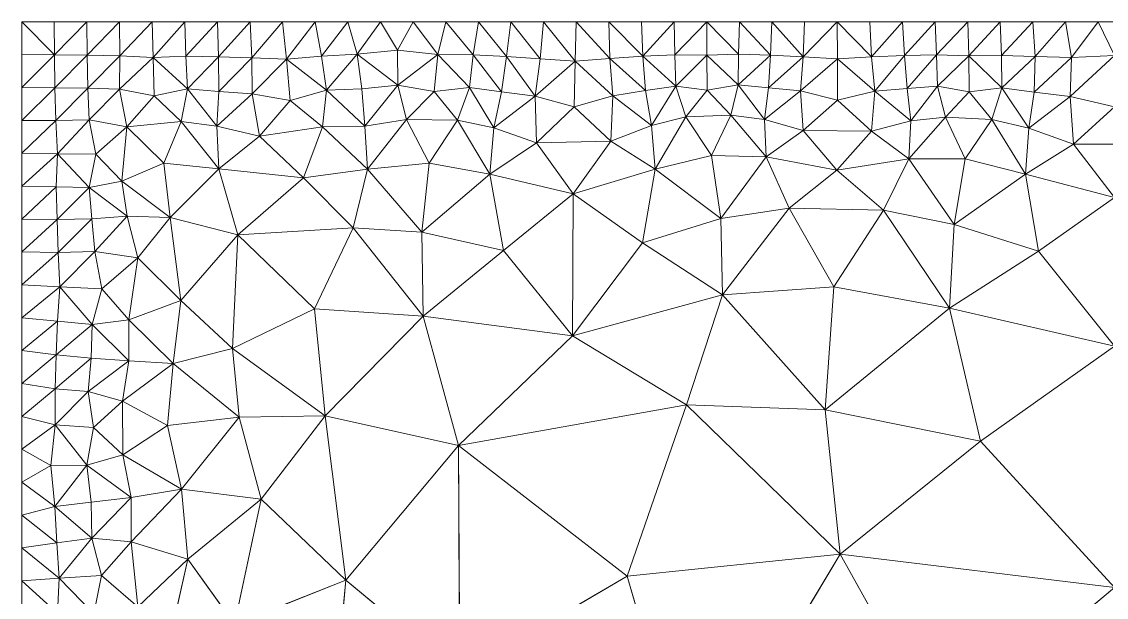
# Model space of a CAD drawing. Header units: metres. Extents: x 0 to 8, y 0 to 4.
# Drawn here: x 6 to 6.993, y 3.474 to 4 of the extents above; entities that cross this region are included whole.
import ezdxf

# ---------------------------------------------------------------- set-up
doc = ezdxf.new("R2010")
doc.units = ezdxf.units.M
doc.header["$MEASUREMENT"] = 0
doc.layers.add('losas-1', color=7, linetype='Continuous', lineweight=0)

msp = doc.modelspace()

# ---------------------------------------------------------------- linework, layer by layer
at = {"layer": 'losas-1'}
for p, q in [((8, 4), (6, 4)), ((6, 4), (6, 0)), ((6.03008, 3.96974), (6, 4)), ((6.02985, 4), (6.03008, 3.96974)), ((6.03008, 3.96974), (6.0597, 4)), ((6.0597, 4), (6.06002, 3.96944)), ((6.06002, 3.96944), (6.08955, 4)), ((6.08955, 4), (6.08982, 3.96871)), ((6.08982, 3.96871), (6.1194, 4)), ((6.1194, 4), (6.12019, 3.96732)), ((6.12019, 3.96732), (6.14925, 4)), ((6.14925, 4), (6.15035, 3.96841)), ((6.15035, 3.96841), (6.1791, 4)), ((6.1791, 4), (6.1802, 3.96788)), ((6.1802, 3.96788), (6.20896, 4)), ((6.20896, 4), (6.21068, 3.96692)), ((6.21068, 3.96692), (6.23881, 4)), ((6.23881, 4), (6.24243, 3.96582)), ((6.24243, 3.96582), (6.26866, 4)), ((6.26866, 4), (6.27434, 3.96835)), ((6.27434, 3.96835), (6.29851, 4)), ((6.29851, 4), (6.30707, 3.97024)), ((6.30707, 3.97024), (6.32836, 4)), ((6.32836, 4), (6.34382, 3.97403)), ((6.35821, 4), (6.34382, 3.97403)), ((6.35821, 4), (6.38078, 3.97001)), ((6.38806, 4), (6.38078, 3.97001)), ((6.41321, 3.96965), (6.38806, 4)), ((6.41791, 4), (6.41321, 3.96965)), ((6.44379, 3.96813), (6.41791, 4)), ((6.44776, 4), (6.44379, 3.96813)), ((6.47454, 3.96619), (6.44776, 4)), ((6.47761, 4), (6.47454, 3.96619)), ((6.50648, 3.96394), (6.47761, 4)), ((6.50746, 4), (6.50648, 3.96394)), ((6.53825, 3.96638), (6.50746, 4)), ((6.56838, 3.96843), (6.53731, 4)), ((6.53731, 4), (6.53825, 3.96638)), ((6.56716, 4), (6.56838, 3.96843)), ((6.56838, 3.96843), (6.59701, 4)), ((6.59701, 4), (6.59759, 3.96979)), ((6.59759, 3.96979), (6.62687, 4)), ((6.65606, 3.97022), (6.62687, 4)), ((6.62687, 4), (6.62687, 3.96934)), ((6.65672, 4), (6.65606, 3.97022)), ((6.68524, 3.96942), (6.65672, 4)), ((6.68657, 4), (6.68524, 3.96942)), ((6.71519, 3.96797), (6.68657, 4)), ((6.71642, 4), (6.71519, 3.96797)), ((6.71519, 3.96797), (6.74627, 4)), ((6.77781, 3.96781), (6.74627, 4)), ((6.74627, 4), (6.74647, 3.96595)), ((6.77612, 4), (6.77781, 3.96781)), ((6.77781, 3.96781), (6.80597, 4)), ((6.80597, 4), (6.80787, 3.9691)), ((6.80787, 3.9691), (6.83582, 4)), ((6.83582, 4), (6.83724, 3.96973)), ((6.83724, 3.96973), (6.86567, 4)), ((6.86567, 4), (6.86681, 3.9687)), ((6.86681, 3.9687), (6.89552, 4)), ((6.89552, 4), (6.89676, 3.96916)), ((6.89676, 3.96916), (6.92537, 4)), ((6.92537, 4), (6.92739, 3.96809)), ((6.92739, 3.96809), (6.95522, 4)), ((6.95522, 4), (6.96059, 3.96727)), ((6.96059, 3.96727), (6.98507, 4)), ((6.98507, 4), (7, 3.96899)), ((6.27434, 3.96835), (6.30707, 3.97024)), ((6.30707, 3.97024), (6.27884, 3.93727)), ((6.30707, 3.97024), (6.34382, 3.97403)), ((6.31127, 3.93857), (6.30707, 3.97024)), ((6.30707, 3.97024), (6.34419, 3.94207)), ((6.34382, 3.97403), (6.38078, 3.97001)), ((6.34419, 3.94207), (6.34382, 3.97403)), ((6.65606, 3.97022), (6.62687, 3.96934)), ((6.6557, 3.94223), (6.65606, 3.97022)), ((6.68524, 3.96942), (6.65606, 3.97022)), ((6, 3.96992), (6.03008, 3.96974)), ((6.03008, 3.96974), (6, 3.93985)), ((6.03008, 3.96974), (6.06002, 3.96944)), ((6.03044, 3.93964), (6.03008, 3.96974)), ((6.06002, 3.96944), (6.03044, 3.93964)), ((6.06002, 3.96944), (6.08982, 3.96871)), ((6.06043, 3.93935), (6.06002, 3.96944)), ((6.08982, 3.96871), (6.06043, 3.93935)), ((6.08945, 3.93817), (6.08982, 3.96871)), ((6.12019, 3.96732), (6.08945, 3.93817)), ((6.08982, 3.96871), (6.12019, 3.96732)), ((6.12019, 3.96732), (6.15035, 3.96841)), ((6.12108, 3.93224), (6.12019, 3.96732)), ((6.12019, 3.96732), (6.15158, 3.93852)), ((6.15035, 3.96841), (6.1802, 3.96788)), ((6.15158, 3.93852), (6.15035, 3.96841)), ((6.1802, 3.96788), (6.15158, 3.93852)), ((6.1802, 3.96788), (6.21068, 3.96692)), ((6.18044, 3.9362), (6.1802, 3.96788)), ((6.21068, 3.96692), (6.18044, 3.9362)), ((6.21068, 3.96692), (6.24243, 3.96582)), ((6.21086, 3.93399), (6.21068, 3.96692)), ((6.24243, 3.96582), (6.21086, 3.93399)), ((6.24243, 3.96582), (6.27434, 3.96835)), ((6.24556, 3.92803), (6.24243, 3.96582)), ((6.24243, 3.96582), (6.27884, 3.93727)), ((6.27884, 3.93727), (6.27434, 3.96835)), ((6.38078, 3.97001), (6.34419, 3.94207)), ((6.37751, 3.93609), (6.38078, 3.97001)), ((6.38078, 3.97001), (6.41321, 3.96965)), ((6.38078, 3.97001), (6.40971, 3.93995)), ((6.40971, 3.93995), (6.41321, 3.96965)), ((6.41321, 3.96965), (6.44379, 3.96813)), ((6.41321, 3.96965), (6.43919, 3.93602)), ((6.43919, 3.93602), (6.44379, 3.96813)), ((6.44379, 3.96813), (6.47454, 3.96619)), ((6.44379, 3.96813), (6.46991, 3.93182)), ((6.46991, 3.93182), (6.47454, 3.96619)), ((6.50648, 3.96394), (6.46991, 3.93182)), ((6.47454, 3.96619), (6.50648, 3.96394)), ((6.50562, 3.9223), (6.50648, 3.96394)), ((6.50648, 3.96394), (6.53825, 3.96638)), ((6.50648, 3.96394), (6.54109, 3.93234)), ((6.53825, 3.96638), (6.56838, 3.96843)), ((6.54109, 3.93234), (6.53825, 3.96638)), ((6.53825, 3.96638), (6.57091, 3.937)), ((6.56838, 3.96843), (6.59759, 3.96979)), ((6.57091, 3.937), (6.56838, 3.96843)), ((6.56838, 3.96843), (6.59864, 3.94107)), ((6.59759, 3.96979), (6.62687, 3.96934)), ((6.59864, 3.94107), (6.59759, 3.96979)), ((6.62687, 3.96934), (6.59864, 3.94107)), ((6.62687, 3.96934), (6.6557, 3.94223)), ((6.62687, 3.96934), (6.62739, 3.93731)), ((6.68524, 3.96942), (6.6557, 3.94223)), ((6.6833, 3.93967), (6.68524, 3.96942)), ((6.71519, 3.96797), (6.6833, 3.93967)), ((6.71519, 3.96797), (6.68524, 3.96942)), ((6.71265, 3.93672), (6.71519, 3.96797)), ((6.74647, 3.96595), (6.71265, 3.93672)), ((6.71519, 3.96797), (6.74647, 3.96595)), ((6.74647, 3.96595), (6.77781, 3.96781)), ((6.74654, 3.92823), (6.74647, 3.96595)), ((6.74647, 3.96595), (6.78058, 3.93635)), ((6.77781, 3.96781), (6.80787, 3.9691)), ((6.78058, 3.93635), (6.77781, 3.96781)), ((6.80787, 3.9691), (6.78058, 3.93635)), ((6.80787, 3.9691), (6.83724, 3.96973)), ((6.81016, 3.93896), (6.80787, 3.9691)), ((6.83724, 3.96973), (6.81016, 3.93896)), ((6.83724, 3.96973), (6.86681, 3.9687)), ((6.83813, 3.94118), (6.83724, 3.96973)), ((6.86681, 3.9687), (6.83813, 3.94118)), ((6.86681, 3.9687), (6.89676, 3.96916)), ((6.86714, 3.93587), (6.86681, 3.9687)), ((6.86681, 3.9687), (6.89691, 3.93967)), ((6.89676, 3.96916), (6.92739, 3.96809)), ((6.89691, 3.93967), (6.89676, 3.96916)), ((6.92739, 3.96809), (6.89691, 3.93967)), ((6.92653, 3.93562), (6.92739, 3.96809)), ((6.96059, 3.96727), (6.92653, 3.93562)), ((6.92739, 3.96809), (6.96059, 3.96727)), ((7, 3.96899), (6.95955, 3.93167)), ((6.95955, 3.93167), (6.96059, 3.96727)), ((6.96059, 3.96727), (7, 3.96899)), ((6.34419, 3.94207), (6.31127, 3.93857)), ((6.34419, 3.94207), (6.31404, 3.90455)), ((6.35199, 3.91063), (6.34419, 3.94207)), ((6.37751, 3.93609), (6.34419, 3.94207)), ((6.59864, 3.94107), (6.57091, 3.937)), ((6.59864, 3.94107), (6.57643, 3.90516)), ((6.60782, 3.913), (6.59864, 3.94107)), ((6.62739, 3.93731), (6.59864, 3.94107)), ((6.62739, 3.93731), (6.6557, 3.94223)), ((6.6557, 3.94223), (6.6488, 3.91453)), ((6.6557, 3.94223), (6.67988, 3.91065)), ((6.6833, 3.93967), (6.6557, 3.94223)), ((6.83813, 3.94118), (6.81016, 3.93896)), ((6.83813, 3.94118), (6.81358, 3.90943)), ((6.84533, 3.91274), (6.83813, 3.94118)), ((6.86714, 3.93587), (6.83813, 3.94118)), ((6, 3.93985), (6.03044, 3.93964)), ((6.03044, 3.93964), (6, 3.90977)), ((6.03122, 3.90971), (6.03044, 3.93964)), ((6.06043, 3.93935), (6.03044, 3.93964)), ((6.06043, 3.93935), (6.03122, 3.90971)), ((6.08945, 3.93817), (6.06043, 3.93935)), ((6.06043, 3.93935), (6.06176, 3.91032)), ((6.08945, 3.93817), (6.06176, 3.91032)), ((6.09609, 3.90394), (6.08945, 3.93817)), ((6.12108, 3.93224), (6.08945, 3.93817)), ((6.12108, 3.93224), (6.09609, 3.90394)), ((6.15158, 3.93852), (6.12108, 3.93224)), ((6.146, 3.90876), (6.12108, 3.93224)), ((6.15158, 3.93852), (6.146, 3.90876)), ((6.15158, 3.93852), (6.17868, 3.90452)), ((6.18044, 3.9362), (6.15158, 3.93852)), ((6.17868, 3.90452), (6.18044, 3.9362)), ((6.21086, 3.93399), (6.17868, 3.90452)), ((6.21086, 3.93399), (6.18044, 3.9362)), ((6.2175, 3.89521), (6.21086, 3.93399)), ((6.24556, 3.92803), (6.21086, 3.93399)), ((6.27884, 3.93727), (6.24556, 3.92803)), ((6.2752, 3.90389), (6.27884, 3.93727)), ((6.31127, 3.93857), (6.27884, 3.93727)), ((6.27884, 3.93727), (6.31404, 3.90455)), ((6.31404, 3.90455), (6.31127, 3.93857)), ((6.37751, 3.93609), (6.35199, 3.91063)), ((6.40971, 3.93995), (6.37751, 3.93609)), ((6.39879, 3.90994), (6.37751, 3.93609)), ((6.40971, 3.93995), (6.39879, 3.90994)), ((6.40971, 3.93995), (6.43217, 3.90292)), ((6.43919, 3.93602), (6.40971, 3.93995)), ((6.43217, 3.90292), (6.43919, 3.93602)), ((6.46991, 3.93182), (6.43217, 3.90292)), ((6.46991, 3.93182), (6.43919, 3.93602)), ((6.47101, 3.88928), (6.46991, 3.93182)), ((6.50562, 3.9223), (6.46991, 3.93182)), ((6.54109, 3.93234), (6.50562, 3.9223)), ((6.54109, 3.93234), (6.53905, 3.89073)), ((6.57091, 3.937), (6.54109, 3.93234)), ((6.54109, 3.93234), (6.57643, 3.90516)), ((6.57091, 3.937), (6.57643, 3.90516)), ((6.62739, 3.93731), (6.60782, 3.913)), ((6.6488, 3.91453), (6.62739, 3.93731)), ((6.67988, 3.91065), (6.6833, 3.93967)), ((6.71265, 3.93672), (6.67988, 3.91065)), ((6.71265, 3.93672), (6.6833, 3.93967)), ((6.71515, 3.90057), (6.71265, 3.93672)), ((6.74654, 3.92823), (6.71265, 3.93672)), ((6.78058, 3.93635), (6.74654, 3.92823)), ((6.77768, 3.89996), (6.78058, 3.93635)), ((6.81016, 3.93896), (6.78058, 3.93635)), ((6.78058, 3.93635), (6.81358, 3.90943)), ((6.81358, 3.90943), (6.81016, 3.93896)), ((6.86714, 3.93587), (6.84533, 3.91274)), ((6.89691, 3.93967), (6.86714, 3.93587)), ((6.88785, 3.91066), (6.86714, 3.93587)), ((6.89691, 3.93967), (6.88785, 3.91066)), ((6.89691, 3.93967), (6.92162, 3.90256)), ((6.92653, 3.93562), (6.89691, 3.93967)), ((6.92162, 3.90256), (6.92653, 3.93562)), ((6.95955, 3.93167), (6.92162, 3.90256)), ((6.95955, 3.93167), (6.92653, 3.93562)), ((6.96259, 3.88792), (6.95955, 3.93167)), ((7, 3.92231), (6.95955, 3.93167)), ((6.24556, 3.92803), (6.2175, 3.89521)), ((6.2752, 3.90389), (6.24556, 3.92803)), ((6.50562, 3.9223), (6.47101, 3.88928)), ((6.53905, 3.89073), (6.50562, 3.9223)), ((6.74654, 3.92823), (6.71515, 3.90057)), ((6.77768, 3.89996), (6.74654, 3.92823)), ((7, 3.92231), (6.96259, 3.88792)), ((6.35199, 3.91063), (6.31404, 3.90455)), ((6.35199, 3.91063), (6.31634, 3.86501)), ((6.37282, 3.87079), (6.35199, 3.91063)), ((6.35199, 3.91063), (6.39879, 3.90994)), ((6.57643, 3.90516), (6.60782, 3.913)), ((6.60782, 3.913), (6.5797, 3.86502)), ((6.60782, 3.913), (6.6488, 3.91453)), ((6.63117, 3.87777), (6.60782, 3.913)), ((6.6488, 3.91453), (6.63117, 3.87777)), ((6.6488, 3.91453), (6.67988, 3.91065)), ((6.68119, 3.87646), (6.6488, 3.91453)), ((6.67988, 3.91065), (6.71515, 3.90057)), ((6.68119, 3.87646), (6.67988, 3.91065)), ((6.84533, 3.91274), (6.81181, 3.87466)), ((6.84533, 3.91274), (6.81358, 3.90943)), ((6.86353, 3.87452), (6.84533, 3.91274)), ((6.84533, 3.91274), (6.88785, 3.91066)), ((6.88785, 3.91066), (6.86353, 3.87452)), ((6.88785, 3.91066), (6.91846, 3.86047)), ((6.92162, 3.90256), (6.88785, 3.91066)), ((6, 3.90977), (6.03122, 3.90971)), ((6.03122, 3.90971), (6, 3.8797)), ((6.06176, 3.91032), (6.03122, 3.90971)), ((6.0327, 3.87925), (6.03122, 3.90971)), ((6.06176, 3.91032), (6.0327, 3.87925)), ((6.06176, 3.91032), (6.09609, 3.90394)), ((6.06786, 3.87877), (6.06176, 3.91032)), ((6.09609, 3.90394), (6.06786, 3.87877)), ((6.09609, 3.90394), (6.09168, 3.85425)), ((6.09609, 3.90394), (6.146, 3.90876)), ((6.13016, 3.87057), (6.09609, 3.90394)), ((6.146, 3.90876), (6.13016, 3.87057)), ((6.18036, 3.86539), (6.146, 3.90876)), ((6.17868, 3.90452), (6.146, 3.90876)), ((6.18036, 3.86539), (6.17868, 3.90452)), ((6.2175, 3.89521), (6.17868, 3.90452)), ((6.2175, 3.89521), (6.2752, 3.90389)), ((6.25791, 3.85722), (6.2752, 3.90389)), ((6.31404, 3.90455), (6.2752, 3.90389)), ((6.2752, 3.90389), (6.31634, 3.86501)), ((6.31634, 3.86501), (6.31404, 3.90455)), ((6.39879, 3.90994), (6.37282, 3.87079)), ((6.42839, 3.86057), (6.39879, 3.90994)), ((6.43217, 3.90292), (6.39879, 3.90994)), ((6.42839, 3.86057), (6.43217, 3.90292)), ((6.47101, 3.88928), (6.43217, 3.90292)), ((6.57643, 3.90516), (6.53905, 3.89073)), ((6.57643, 3.90516), (6.5797, 3.86502)), ((6.81358, 3.90943), (6.77768, 3.89996)), ((6.81358, 3.90943), (6.81181, 3.87466)), ((6.91846, 3.86047), (6.92162, 3.90256)), ((6.96259, 3.88792), (6.92162, 3.90256)), ((6.2175, 3.89521), (6.18036, 3.86539)), ((6.25791, 3.85722), (6.2175, 3.89521)), ((6.71515, 3.90057), (6.68119, 3.87646)), ((6.74599, 3.86418), (6.71515, 3.90057)), ((6.71515, 3.90057), (6.77768, 3.89996)), ((6.77768, 3.89996), (6.74599, 3.86418)), ((6.81181, 3.87466), (6.77768, 3.89996)), ((6.47101, 3.88928), (6.42839, 3.86057)), ((6.47101, 3.88928), (6.53905, 3.89073)), ((6.50477, 3.84268), (6.47101, 3.88928)), ((6.53905, 3.89073), (6.50477, 3.84268)), ((6.5797, 3.86502), (6.53905, 3.89073)), ((6.96259, 3.88792), (6.91846, 3.86047)), ((7, 3.83934), (6.96259, 3.88792)), ((6.96259, 3.88792), (7.03741, 3.88792)), ((6, 3.8797), (6.0327, 3.87925)), ((6.0327, 3.87925), (6, 3.84962)), ((6.03169, 3.84901), (6.0327, 3.87925)), ((6.0327, 3.87925), (6.06179, 3.84827)), ((6.06786, 3.87877), (6.0327, 3.87925)), ((6.06179, 3.84827), (6.06786, 3.87877)), ((6.09168, 3.85425), (6.06786, 3.87877)), ((6.63117, 3.87777), (6.5797, 3.86502)), ((6.63982, 3.82006), (6.63117, 3.87777)), ((6.68119, 3.87646), (6.63117, 3.87777)), ((6.68119, 3.87646), (6.63982, 3.82006)), ((6.70226, 3.82944), (6.68119, 3.87646)), ((6.74599, 3.86418), (6.68119, 3.87646)), ((6.81181, 3.87466), (6.74599, 3.86418)), ((6.81181, 3.87466), (6.78854, 3.82759)), ((6.81181, 3.87466), (6.85339, 3.81442)), ((6.86353, 3.87452), (6.81181, 3.87466)), ((6.85339, 3.81442), (6.86353, 3.87452)), ((6.91846, 3.86047), (6.86353, 3.87452)), ((6.13016, 3.87057), (6.09168, 3.85425)), ((6.18036, 3.86539), (6.13016, 3.87057)), ((6.13016, 3.87057), (6.13595, 3.8211)), ((6.18036, 3.86539), (6.13595, 3.8211)), ((6.19779, 3.80508), (6.18036, 3.86539)), ((6.25791, 3.85722), (6.18036, 3.86539)), ((6.31634, 3.86501), (6.25791, 3.85722)), ((6.31634, 3.86501), (6.30323, 3.81166)), ((6.37282, 3.87079), (6.31634, 3.86501)), ((6.31634, 3.86501), (6.36615, 3.80743)), ((6.36615, 3.80743), (6.37282, 3.87079)), ((6.42839, 3.86057), (6.37282, 3.87079)), ((6.50477, 3.84268), (6.5797, 3.86502)), ((6.5797, 3.86502), (6.56804, 3.79776)), ((6.5797, 3.86502), (6.63982, 3.82006)), ((6.74599, 3.86418), (6.70226, 3.82944)), ((6.78854, 3.82759), (6.74599, 3.86418)), ((6.09168, 3.85425), (6.06179, 3.84827)), ((6.09639, 3.82218), (6.09168, 3.85425)), ((6.13595, 3.8211), (6.09168, 3.85425)), ((6.25791, 3.85722), (6.19779, 3.80508)), ((6.30323, 3.81166), (6.25791, 3.85722)), ((6.42839, 3.86057), (6.36615, 3.80743)), ((6.44078, 3.79079), (6.42839, 3.86057)), ((6.50477, 3.84268), (6.42839, 3.86057)), ((6.91846, 3.86047), (6.85339, 3.81442)), ((6.93056, 3.79031), (6.91846, 3.86047)), ((7, 3.83934), (6.91846, 3.86047)), ((6, 3.84962), (6.03169, 3.84901)), ((6.03169, 3.84901), (6, 3.81955)), ((6.03236, 3.81922), (6.03169, 3.84901)), ((6.06179, 3.84827), (6.03169, 3.84901)), ((6.06179, 3.84827), (6.03236, 3.81922)), ((6.06431, 3.81968), (6.06179, 3.84827)), ((6.06179, 3.84827), (6.09639, 3.82218)), ((6.50477, 3.84268), (6.44078, 3.79079)), ((6.50477, 3.84268), (6.50409, 3.71289)), ((6.56804, 3.79776), (6.50477, 3.84268)), ((7, 3.83934), (6.93056, 3.79031)), ((6.09639, 3.82218), (6.06431, 3.81968)), ((6.09639, 3.82218), (6.06683, 3.78977)), ((6.10618, 3.78398), (6.09639, 3.82218)), ((6.13595, 3.8211), (6.09639, 3.82218)), ((6.63982, 3.82006), (6.70226, 3.82944)), ((6.70226, 3.82944), (6.64138, 3.75013)), ((6.74326, 3.75746), (6.70226, 3.82944)), ((6.70226, 3.82944), (6.78854, 3.82759)), ((6.78854, 3.82759), (6.74326, 3.75746)), ((6.78854, 3.82759), (6.85339, 3.81442)), ((6.78854, 3.82759), (6.84897, 3.73799)), ((6, 3.81955), (6.03236, 3.81922)), ((6.03236, 3.81922), (6, 3.78947)), ((6.06431, 3.81968), (6.03236, 3.81922)), ((6.03346, 3.78888), (6.03236, 3.81922)), ((6.06431, 3.81968), (6.03346, 3.78888)), ((6.06683, 3.78977), (6.06431, 3.81968)), ((6.13595, 3.8211), (6.10618, 3.78398)), ((6.13595, 3.8211), (6.19779, 3.80508)), ((6.13595, 3.8211), (6.1455, 3.74521)), ((6.19779, 3.80508), (6.30323, 3.81166)), ((6.30323, 3.81166), (6.26791, 3.73735)), ((6.30323, 3.81166), (6.36615, 3.80743)), ((6.3675, 3.7307), (6.30323, 3.81166)), ((6.56804, 3.79776), (6.63982, 3.82006)), ((6.63982, 3.82006), (6.64138, 3.75013)), ((6.84897, 3.73799), (6.85339, 3.81442)), ((6.93056, 3.79031), (6.85339, 3.81442)), ((6.19779, 3.80508), (6.1455, 3.74521)), ((6.19779, 3.80508), (6.1928, 3.70116)), ((6.26791, 3.73735), (6.19779, 3.80508)), ((6.36615, 3.80743), (6.44078, 3.79079)), ((6.3675, 3.7307), (6.36615, 3.80743)), ((6.56804, 3.79776), (6.50409, 3.71289)), ((6.64138, 3.75013), (6.56804, 3.79776)), ((6, 3.78947), (6.03346, 3.78888)), ((6.03346, 3.78888), (6, 3.7594)), ((6.06683, 3.78977), (6.03346, 3.78888)), ((6.0348, 3.75749), (6.03346, 3.78888)), ((6.06683, 3.78977), (6.0348, 3.75749)), ((6.0732, 3.75573), (6.06683, 3.78977)), ((6.10618, 3.78398), (6.06683, 3.78977)), ((6.10618, 3.78398), (6.0732, 3.75573)), ((6.10618, 3.78398), (6.09807, 3.72747)), ((6.1455, 3.74521), (6.10618, 3.78398)), ((6.44078, 3.79079), (6.3675, 3.7307)), ((6.50409, 3.71289), (6.44078, 3.79079)), ((6.93056, 3.79031), (6.84897, 3.73799)), ((7, 3.70339), (6.93056, 3.79031)), ((6, 3.7594), (6.0348, 3.75749)), ((6.0348, 3.75749), (6, 3.72932)), ((6.03268, 3.72626), (6.0348, 3.75749)), ((6.0348, 3.75749), (6.06436, 3.72316)), ((6.0732, 3.75573), (6.0348, 3.75749)), ((6.06436, 3.72316), (6.0732, 3.75573)), ((6.09807, 3.72747), (6.0732, 3.75573)), ((6.74326, 3.75746), (6.64138, 3.75013)), ((6.73513, 3.64495), (6.74326, 3.75746)), ((6.84897, 3.73799), (6.74326, 3.75746)), ((6.1455, 3.74521), (6.09807, 3.72747)), ((6.1386, 3.68736), (6.1455, 3.74521)), ((6.1928, 3.70116), (6.1455, 3.74521)), ((6.50409, 3.71289), (6.64138, 3.75013)), ((6.64138, 3.75013), (6.60847, 3.64953)), ((6.64138, 3.75013), (6.73513, 3.64495)), ((6.26791, 3.73735), (6.1928, 3.70116)), ((6.3675, 3.7307), (6.26791, 3.73735)), ((6.26791, 3.73735), (6.27779, 3.63946)), ((6.84897, 3.73799), (6.73513, 3.64495)), ((6.87735, 3.61646), (6.84897, 3.73799)), ((7, 3.70339), (6.84897, 3.73799)), ((6, 3.72932), (6.03268, 3.72626)), ((6.03268, 3.72626), (6, 3.69925)), ((6.0317, 3.69548), (6.03268, 3.72626)), ((6.06436, 3.72316), (6.0317, 3.69548)), ((6.06436, 3.72316), (6.03268, 3.72626)), ((6.06366, 3.69235), (6.06436, 3.72316)), ((6.09807, 3.72747), (6.06436, 3.72316)), ((6.06436, 3.72316), (6.09799, 3.68975)), ((6.09799, 3.68975), (6.09807, 3.72747)), ((6.1386, 3.68736), (6.09807, 3.72747)), ((6.3675, 3.7307), (6.27779, 3.63946)), ((6.39982, 3.61251), (6.3675, 3.7307)), ((6.50409, 3.71289), (6.3675, 3.7307)), ((6.50409, 3.71289), (6.39982, 3.61251)), ((6.60847, 3.64953), (6.50409, 3.71289)), ((7, 3.70339), (6.87735, 3.61646)), ((6, 3.69925), (6.0317, 3.69548)), ((6.0317, 3.69548), (6, 3.66917)), ((6.03074, 3.66437), (6.0317, 3.69548)), ((6.06366, 3.69235), (6.03074, 3.66437)), ((6.06366, 3.69235), (6.0317, 3.69548)), ((6.06083, 3.66172), (6.06366, 3.69235)), ((6.09799, 3.68975), (6.06366, 3.69235)), ((6.1928, 3.70116), (6.1386, 3.68736)), ((6.19909, 3.63846), (6.1928, 3.70116)), ((6.1928, 3.70116), (6.27779, 3.63946)), ((6.09799, 3.68975), (6.06083, 3.66172)), ((6.09799, 3.68975), (6.09218, 3.65292)), ((6.1386, 3.68736), (6.09218, 3.65292)), ((6.1386, 3.68736), (6.09799, 3.68975)), ((6.1386, 3.68736), (6.13351, 3.63067)), ((6.1386, 3.68736), (6.19909, 3.63846)), ((6, 3.66917), (6.03074, 3.66437)), ((6.03074, 3.66437), (6, 3.6391)), ((6.03064, 3.63149), (6.03074, 3.66437)), ((6.06083, 3.66172), (6.03074, 3.66437)), ((6.06083, 3.66172), (6.03064, 3.63149)), ((6.0656, 3.62881), (6.06083, 3.66172)), ((6.09218, 3.65292), (6.06083, 3.66172)), ((6.09218, 3.65292), (6.0656, 3.62881)), ((6.13351, 3.63067), (6.09218, 3.65292)), ((6.09218, 3.65292), (6.09251, 3.60401)), ((6.39982, 3.61251), (6.60847, 3.64953)), ((6.60847, 3.64953), (6.55394, 3.49287)), ((6.60847, 3.64953), (6.73513, 3.64495)), ((6.60847, 3.64953), (6.74908, 3.51305)), ((6.73513, 3.64495), (6.87735, 3.61646)), ((6.74908, 3.51305), (6.73513, 3.64495)), ((6, 3.6391), (6.03064, 3.63149)), ((6.19909, 3.63846), (6.13351, 3.63067)), ((6.19909, 3.63846), (6.14619, 3.57246)), ((6.27779, 3.63946), (6.19909, 3.63846)), ((6.21913, 3.56353), (6.19909, 3.63846)), ((6.27779, 3.63946), (6.21913, 3.56353)), ((6.27779, 3.63946), (6.39982, 3.61251)), ((6.27779, 3.63946), (6.29676, 3.48926)), ((6, 3.60902), (6.03064, 3.63149)), ((6.02655, 3.59404), (6.03064, 3.63149)), ((6.03064, 3.63149), (6.0597, 3.59438)), ((6.0656, 3.62881), (6.03064, 3.63149)), ((6.0597, 3.59438), (6.0656, 3.62881)), ((6.09251, 3.60401), (6.0656, 3.62881)), ((6.13351, 3.63067), (6.09251, 3.60401)), ((6.14619, 3.57246), (6.13351, 3.63067)), ((6.87735, 3.61646), (6.74908, 3.51305)), ((7, 3.48251), (6.87735, 3.61646)), ((6, 3.60902), (6.02655, 3.59404)), ((6.09251, 3.60401), (6.0597, 3.59438)), ((6.10028, 3.56507), (6.09251, 3.60401)), ((6.14619, 3.57246), (6.09251, 3.60401)), ((6.39982, 3.61251), (6.29676, 3.48926)), ((6.55394, 3.49287), (6.39982, 3.61251)), ((6.39982, 3.61251), (6.40075, 3.40331)), ((6, 3.57895), (6.02655, 3.59404)), ((6.0597, 3.59438), (6.02655, 3.59404)), ((6.03043, 3.5567), (6.02655, 3.59404)), ((6.0597, 3.59438), (6.03043, 3.5567)), ((6.06346, 3.5608), (6.0597, 3.59438)), ((6.0597, 3.59438), (6.10028, 3.56507)), ((6.03043, 3.5567), (6, 3.57895)), ((6.10028, 3.56507), (6.06346, 3.5608)), ((6.10028, 3.56507), (6.06433, 3.52763)), ((6.14619, 3.57246), (6.10012, 3.52424)), ((6.10028, 3.56507), (6.10012, 3.52424)), ((6.14619, 3.57246), (6.10028, 3.56507)), ((6.21913, 3.56353), (6.14619, 3.57246)), ((6.14619, 3.57246), (6.15213, 3.50859)), ((6.21913, 3.56353), (6.15213, 3.50859)), ((6.21913, 3.56353), (6.19486, 3.44896)), ((6.29676, 3.48926), (6.21913, 3.56353)), ((6, 3.54887), (6.03043, 3.5567)), ((6.06346, 3.5608), (6.03043, 3.5567)), ((6.03216, 3.5235), (6.03043, 3.5567)), ((6.03043, 3.5567), (6.06433, 3.52763)), ((6.06433, 3.52763), (6.06346, 3.5608)), ((6.03216, 3.5235), (6, 3.54887)), ((6.06433, 3.52763), (6.03216, 3.5235)), ((6.06433, 3.52763), (6.03441, 3.49115)), ((6.07316, 3.49347), (6.06433, 3.52763)), ((6.10012, 3.52424), (6.06433, 3.52763)), ((6.10012, 3.52424), (6.07316, 3.49347)), ((6.15213, 3.50859), (6.10012, 3.52424)), ((6.10012, 3.52424), (6.10618, 3.46485)), ((6, 3.5188), (6.03216, 3.5235)), ((6.03441, 3.49115), (6, 3.5188)), ((6.03441, 3.49115), (6.03216, 3.5235)), ((6.15213, 3.50859), (6.10618, 3.46485)), ((6.15213, 3.50859), (6.13364, 3.42665)), ((6.19486, 3.44896), (6.15213, 3.50859)), ((6.74908, 3.51305), (6.55394, 3.49287)), ((6.74908, 3.51305), (6.61401, 3.28806)), ((6.8405, 3.34924), (6.74908, 3.51305)), ((7, 3.48251), (6.74908, 3.51305)), ((6, 3.48872), (6.03441, 3.49115)), ((6.03283, 3.45917), (6, 3.48872)), ((6.03283, 3.45917), (6.03441, 3.49115)), ((6.07316, 3.49347), (6.03441, 3.49115)), ((6.03441, 3.49115), (6.06599, 3.45842)), ((6.06599, 3.45842), (6.07316, 3.49347)), ((6.10618, 3.46485), (6.07316, 3.49347)), ((6.29676, 3.48926), (6.19486, 3.44896)), ((6.28536, 3.37114), (6.29676, 3.48926)), ((6.40075, 3.40331), (6.29676, 3.48926)), ((6.55394, 3.49287), (6.40075, 3.40331)), ((6.55394, 3.49287), (6.61401, 3.28806)), ((7, 3.48251), (6.8405, 3.34924))]:
    msp.add_line(p, q, dxfattribs=at)
for points, invisible_edges in [([(6.03008, 3.96974), (6, 4), (6, 3.96992)], 2), ([(6.02985, 4), (6, 4), (6.03008, 3.96974)], 1), ([(6.0597, 4), (6.02985, 4), (6.03008, 3.96974)], 1), ([(6.08955, 4), (6.0597, 4), (6.06002, 3.96944)], 1), ([(6.1194, 4), (6.08955, 4), (6.08982, 3.96871)], 1), ([(6.14925, 4), (6.1194, 4), (6.12019, 3.96732)], 1), ([(6.1791, 4), (6.14925, 4), (6.15035, 3.96841)], 1), ([(6.20896, 4), (6.1791, 4), (6.1802, 3.96788)], 1), ([(6.23881, 4), (6.20896, 4), (6.21068, 3.96692)], 1), ([(6.26866, 4), (6.23881, 4), (6.24243, 3.96582)], 1), ([(6.29851, 4), (6.26866, 4), (6.27434, 3.96835)], 1), ([(6.30707, 3.97024), (6.32836, 4), (6.29851, 4)], 2), ([(6.35821, 4), (6.32836, 4), (6.34382, 3.97403)], 1), ([(6.38078, 3.97001), (6.38806, 4), (6.35821, 4)], 2), ([(6.41791, 4), (6.38806, 4), (6.41321, 3.96965)], 1), ([(6.44776, 4), (6.41791, 4), (6.44379, 3.96813)], 1), ([(6.47761, 4), (6.44776, 4), (6.47454, 3.96619)], 1), ([(6.50746, 4), (6.47761, 4), (6.50648, 3.96394)], 1), ([(6.53731, 4), (6.50746, 4), (6.53825, 3.96638)], 1), ([(6.56716, 4), (6.53731, 4), (6.56838, 3.96843)], 1), ([(6.59701, 4), (6.56716, 4), (6.56838, 3.96843)], 1), ([(6.62687, 4), (6.59701, 4), (6.59759, 3.96979)], 1), ([(6.65672, 4), (6.62687, 4), (6.65606, 3.97022)], 1), ([(6.68657, 4), (6.65672, 4), (6.68524, 3.96942)], 1), ([(6.71642, 4), (6.68657, 4), (6.71519, 3.96797)], 1), ([(6.74627, 4), (6.71642, 4), (6.71519, 3.96797)], 1), ([(6.77612, 4), (6.74627, 4), (6.77781, 3.96781)], 1), ([(6.80597, 4), (6.77612, 4), (6.77781, 3.96781)], 1), ([(6.83582, 4), (6.80597, 4), (6.80787, 3.9691)], 1), ([(6.86567, 4), (6.83582, 4), (6.83724, 3.96973)], 1), ([(6.89552, 4), (6.86567, 4), (6.86681, 3.9687)], 1), ([(6.92537, 4), (6.89552, 4), (6.89676, 3.96916)], 1), ([(6.95522, 4), (6.92537, 4), (6.92739, 3.96809)], 1), ([(6.96059, 3.96727), (6.98507, 4), (6.95522, 4)], 2), ([(7.01493, 4), (6.98507, 4), (7, 3.96899)], 1), ([(6, 3.96992), (6, 3.93985), (6.03008, 3.96974)], 1), ([(6, 3.93985), (6, 3.90977), (6.03044, 3.93964)], 1), ([(6, 3.90977), (6, 3.8797), (6.03122, 3.90971)], 1), ([(6, 3.8797), (6, 3.84962), (6.0327, 3.87925)], 1), ([(6, 3.84962), (6, 3.81955), (6.03169, 3.84901)], 1), ([(6, 3.81955), (6, 3.78947), (6.03236, 3.81922)], 1), ([(6, 3.78947), (6, 3.7594), (6.03346, 3.78888)], 1), ([(6, 3.7594), (6, 3.72932), (6.0348, 3.75749)], 1), ([(6, 3.72932), (6, 3.69925), (6.03268, 3.72626)], 1), ([(6, 3.69925), (6, 3.66917), (6.0317, 3.69548)], 1), ([(6, 3.66917), (6, 3.6391), (6.03074, 3.66437)], 1), ([(6.03064, 3.63149), (6, 3.6391), (6, 3.60902)], 2), ([(6, 3.60902), (6, 3.57895), (6.02655, 3.59404)], 1), ([(6.03043, 3.5567), (6, 3.57895), (6, 3.54887)], 2), ([(6, 3.54887), (6, 3.5188), (6.03216, 3.5235)], 1), ([(6, 3.5188), (6, 3.48872), (6.03441, 3.49115)], 1), ([(6, 3.48872), (6, 3.45865), (6.03283, 3.45917)], 1)]:
    msp.add_3dface(points, dxfattribs=dict(at, invisible_edges=invisible_edges))
for points in [[(6.0597, 4), (6.03008, 3.96974), (6.06002, 3.96944)], [(6.08955, 4), (6.06002, 3.96944), (6.08982, 3.96871)], [(6.1194, 4), (6.08982, 3.96871), (6.12019, 3.96732)], [(6.14925, 4), (6.12019, 3.96732), (6.15035, 3.96841)], [(6.1791, 4), (6.15035, 3.96841), (6.1802, 3.96788)], [(6.20896, 4), (6.1802, 3.96788), (6.21068, 3.96692)], [(6.23881, 4), (6.21068, 3.96692), (6.24243, 3.96582)], [(6.26866, 4), (6.24243, 3.96582), (6.27434, 3.96835)], [(6.29851, 4), (6.27434, 3.96835), (6.30707, 3.97024)], [(6.34382, 3.97403), (6.32836, 4), (6.30707, 3.97024)], [(6.38078, 3.97001), (6.35821, 4), (6.34382, 3.97403)], [(6.41321, 3.96965), (6.38806, 4), (6.38078, 3.97001)], [(6.44379, 3.96813), (6.41791, 4), (6.41321, 3.96965)], [(6.47454, 3.96619), (6.44776, 4), (6.44379, 3.96813)], [(6.50648, 3.96394), (6.47761, 4), (6.47454, 3.96619)], [(6.53825, 3.96638), (6.50746, 4), (6.50648, 3.96394)], [(6.56838, 3.96843), (6.53731, 4), (6.53825, 3.96638)], [(6.59701, 4), (6.56838, 3.96843), (6.59759, 3.96979)], [(6.62687, 4), (6.59759, 3.96979), (6.62687, 3.96934)], [(6.65606, 3.97022), (6.62687, 4), (6.62687, 3.96934)], [(6.68524, 3.96942), (6.65672, 4), (6.65606, 3.97022)], [(6.71519, 3.96797), (6.68657, 4), (6.68524, 3.96942)], [(6.74627, 4), (6.71519, 3.96797), (6.74647, 3.96595)], [(6.77781, 3.96781), (6.74627, 4), (6.74647, 3.96595)], [(6.80597, 4), (6.77781, 3.96781), (6.80787, 3.9691)], [(6.83582, 4), (6.80787, 3.9691), (6.83724, 3.96973)], [(6.86567, 4), (6.83724, 3.96973), (6.86681, 3.9687)], [(6.89552, 4), (6.86681, 3.9687), (6.89676, 3.96916)], [(6.92537, 4), (6.89676, 3.96916), (6.92739, 3.96809)], [(6.95522, 4), (6.92739, 3.96809), (6.96059, 3.96727)], [(7, 3.96899), (6.98507, 4), (6.96059, 3.96727)], [(6.27884, 3.93727), (6.30707, 3.97024), (6.27434, 3.96835)], [(6.27884, 3.93727), (6.31127, 3.93857), (6.30707, 3.97024)], [(6.30707, 3.97024), (6.34419, 3.94207), (6.34382, 3.97403)], [(6.31127, 3.93857), (6.34419, 3.94207), (6.30707, 3.97024)], [(6.34419, 3.94207), (6.38078, 3.97001), (6.34382, 3.97403)], [(6.62687, 3.96934), (6.6557, 3.94223), (6.65606, 3.97022)], [(6.6557, 3.94223), (6.68524, 3.96942), (6.65606, 3.97022)], [(6.03008, 3.96974), (6, 3.93985), (6.03044, 3.93964)], [(6.03044, 3.93964), (6.06002, 3.96944), (6.03008, 3.96974)], [(6.03044, 3.93964), (6.06043, 3.93935), (6.06002, 3.96944)], [(6.06043, 3.93935), (6.08982, 3.96871), (6.06002, 3.96944)], [(6.06043, 3.93935), (6.08945, 3.93817), (6.08982, 3.96871)], [(6.08945, 3.93817), (6.12019, 3.96732), (6.08982, 3.96871)], [(6.08945, 3.93817), (6.12108, 3.93224), (6.12019, 3.96732)], [(6.12019, 3.96732), (6.15158, 3.93852), (6.15035, 3.96841)], [(6.12108, 3.93224), (6.15158, 3.93852), (6.12019, 3.96732)], [(6.15158, 3.93852), (6.1802, 3.96788), (6.15035, 3.96841)], [(6.15158, 3.93852), (6.18044, 3.9362), (6.1802, 3.96788)], [(6.18044, 3.9362), (6.21068, 3.96692), (6.1802, 3.96788)], [(6.18044, 3.9362), (6.21086, 3.93399), (6.21068, 3.96692)], [(6.21086, 3.93399), (6.24243, 3.96582), (6.21068, 3.96692)], [(6.21086, 3.93399), (6.24556, 3.92803), (6.24243, 3.96582)], [(6.24243, 3.96582), (6.27884, 3.93727), (6.27434, 3.96835)], [(6.24556, 3.92803), (6.27884, 3.93727), (6.24243, 3.96582)], [(6.34419, 3.94207), (6.37751, 3.93609), (6.38078, 3.97001)], [(6.37751, 3.93609), (6.40971, 3.93995), (6.38078, 3.97001)], [(6.38078, 3.97001), (6.40971, 3.93995), (6.41321, 3.96965)], [(6.40971, 3.93995), (6.43919, 3.93602), (6.41321, 3.96965)], [(6.41321, 3.96965), (6.43919, 3.93602), (6.44379, 3.96813)], [(6.43919, 3.93602), (6.46991, 3.93182), (6.44379, 3.96813)], [(6.44379, 3.96813), (6.46991, 3.93182), (6.47454, 3.96619)], [(6.46991, 3.93182), (6.50648, 3.96394), (6.47454, 3.96619)], [(6.46991, 3.93182), (6.50562, 3.9223), (6.50648, 3.96394)], [(6.50562, 3.9223), (6.54109, 3.93234), (6.50648, 3.96394)], [(6.50648, 3.96394), (6.54109, 3.93234), (6.53825, 3.96638)], [(6.53825, 3.96638), (6.57091, 3.937), (6.56838, 3.96843)], [(6.54109, 3.93234), (6.57091, 3.937), (6.53825, 3.96638)], [(6.56838, 3.96843), (6.59864, 3.94107), (6.59759, 3.96979)], [(6.57091, 3.937), (6.59864, 3.94107), (6.56838, 3.96843)], [(6.59864, 3.94107), (6.62687, 3.96934), (6.59759, 3.96979)], [(6.59864, 3.94107), (6.62739, 3.93731), (6.62687, 3.96934)], [(6.62739, 3.93731), (6.6557, 3.94223), (6.62687, 3.96934)], [(6.6557, 3.94223), (6.6833, 3.93967), (6.68524, 3.96942)], [(6.6833, 3.93967), (6.71519, 3.96797), (6.68524, 3.96942)], [(6.6833, 3.93967), (6.71265, 3.93672), (6.71519, 3.96797)], [(6.71265, 3.93672), (6.74647, 3.96595), (6.71519, 3.96797)], [(6.71265, 3.93672), (6.74654, 3.92823), (6.74647, 3.96595)], [(6.74647, 3.96595), (6.78058, 3.93635), (6.77781, 3.96781)], [(6.74654, 3.92823), (6.78058, 3.93635), (6.74647, 3.96595)], [(6.78058, 3.93635), (6.80787, 3.9691), (6.77781, 3.96781)], [(6.78058, 3.93635), (6.81016, 3.93896), (6.80787, 3.9691)], [(6.81016, 3.93896), (6.83724, 3.96973), (6.80787, 3.9691)], [(6.81016, 3.93896), (6.83813, 3.94118), (6.83724, 3.96973)], [(6.83813, 3.94118), (6.86681, 3.9687), (6.83724, 3.96973)], [(6.83813, 3.94118), (6.86714, 3.93587), (6.86681, 3.9687)], [(6.86681, 3.9687), (6.89691, 3.93967), (6.89676, 3.96916)], [(6.86714, 3.93587), (6.89691, 3.93967), (6.86681, 3.9687)], [(6.89691, 3.93967), (6.92739, 3.96809), (6.89676, 3.96916)], [(6.89691, 3.93967), (6.92653, 3.93562), (6.92739, 3.96809)], [(6.92653, 3.93562), (6.96059, 3.96727), (6.92739, 3.96809)], [(6.92653, 3.93562), (6.95955, 3.93167), (6.96059, 3.96727)], [(6.95955, 3.93167), (7, 3.92231), (7, 3.96899)], [(6.95955, 3.93167), (7, 3.96899), (6.96059, 3.96727)], [(6.31404, 3.90455), (6.34419, 3.94207), (6.31127, 3.93857)], [(6.31404, 3.90455), (6.35199, 3.91063), (6.34419, 3.94207)], [(6.35199, 3.91063), (6.37751, 3.93609), (6.34419, 3.94207)], [(6.57643, 3.90516), (6.59864, 3.94107), (6.57091, 3.937)], [(6.57643, 3.90516), (6.60782, 3.913), (6.59864, 3.94107)], [(6.60782, 3.913), (6.62739, 3.93731), (6.59864, 3.94107)], [(6.6488, 3.91453), (6.6557, 3.94223), (6.62739, 3.93731)], [(6.6488, 3.91453), (6.67988, 3.91065), (6.6557, 3.94223)], [(6.6557, 3.94223), (6.67988, 3.91065), (6.6833, 3.93967)], [(6.81358, 3.90943), (6.83813, 3.94118), (6.81016, 3.93896)], [(6.81358, 3.90943), (6.84533, 3.91274), (6.83813, 3.94118)], [(6.84533, 3.91274), (6.86714, 3.93587), (6.83813, 3.94118)], [(6.03044, 3.93964), (6, 3.90977), (6.03122, 3.90971)], [(6.03122, 3.90971), (6.06043, 3.93935), (6.03044, 3.93964)], [(6.03122, 3.90971), (6.06176, 3.91032), (6.06043, 3.93935)], [(6.06176, 3.91032), (6.08945, 3.93817), (6.06043, 3.93935)], [(6.06176, 3.91032), (6.09609, 3.90394), (6.08945, 3.93817)], [(6.09609, 3.90394), (6.12108, 3.93224), (6.08945, 3.93817)], [(6.09609, 3.90394), (6.146, 3.90876), (6.12108, 3.93224)], [(6.146, 3.90876), (6.15158, 3.93852), (6.12108, 3.93224)], [(6.146, 3.90876), (6.17868, 3.90452), (6.15158, 3.93852)], [(6.15158, 3.93852), (6.17868, 3.90452), (6.18044, 3.9362)], [(6.17868, 3.90452), (6.21086, 3.93399), (6.18044, 3.9362)], [(6.17868, 3.90452), (6.2175, 3.89521), (6.21086, 3.93399)], [(6.2175, 3.89521), (6.24556, 3.92803), (6.21086, 3.93399)], [(6.2752, 3.90389), (6.27884, 3.93727), (6.24556, 3.92803)], [(6.2752, 3.90389), (6.31404, 3.90455), (6.27884, 3.93727)], [(6.27884, 3.93727), (6.31404, 3.90455), (6.31127, 3.93857)], [(6.35199, 3.91063), (6.39879, 3.90994), (6.37751, 3.93609)], [(6.39879, 3.90994), (6.40971, 3.93995), (6.37751, 3.93609)], [(6.39879, 3.90994), (6.43217, 3.90292), (6.40971, 3.93995)], [(6.40971, 3.93995), (6.43217, 3.90292), (6.43919, 3.93602)], [(6.43217, 3.90292), (6.46991, 3.93182), (6.43919, 3.93602)], [(6.43217, 3.90292), (6.47101, 3.88928), (6.46991, 3.93182)], [(6.47101, 3.88928), (6.50562, 3.9223), (6.46991, 3.93182)], [(6.53905, 3.89073), (6.54109, 3.93234), (6.50562, 3.9223)], [(6.53905, 3.89073), (6.57643, 3.90516), (6.54109, 3.93234)], [(6.54109, 3.93234), (6.57643, 3.90516), (6.57091, 3.937)], [(6.60782, 3.913), (6.6488, 3.91453), (6.62739, 3.93731)], [(6.67988, 3.91065), (6.71265, 3.93672), (6.6833, 3.93967)], [(6.67988, 3.91065), (6.71515, 3.90057), (6.71265, 3.93672)], [(6.71515, 3.90057), (6.74654, 3.92823), (6.71265, 3.93672)], [(6.77768, 3.89996), (6.78058, 3.93635), (6.74654, 3.92823)], [(6.77768, 3.89996), (6.81358, 3.90943), (6.78058, 3.93635)], [(6.78058, 3.93635), (6.81358, 3.90943), (6.81016, 3.93896)], [(6.84533, 3.91274), (6.88785, 3.91066), (6.86714, 3.93587)], [(6.88785, 3.91066), (6.89691, 3.93967), (6.86714, 3.93587)], [(6.88785, 3.91066), (6.92162, 3.90256), (6.89691, 3.93967)], [(6.89691, 3.93967), (6.92162, 3.90256), (6.92653, 3.93562)], [(6.92162, 3.90256), (6.95955, 3.93167), (6.92653, 3.93562)], [(6.92162, 3.90256), (6.96259, 3.88792), (6.95955, 3.93167)], [(6.96259, 3.88792), (7, 3.92231), (6.95955, 3.93167)], [(6.2175, 3.89521), (6.2752, 3.90389), (6.24556, 3.92803)], [(6.47101, 3.88928), (6.53905, 3.89073), (6.50562, 3.9223)], [(6.71515, 3.90057), (6.77768, 3.89996), (6.74654, 3.92823)], [(6.96259, 3.88792), (7.03741, 3.88792), (7, 3.92231)], [(6.31634, 3.86501), (6.35199, 3.91063), (6.31404, 3.90455)], [(6.31634, 3.86501), (6.37282, 3.87079), (6.35199, 3.91063)], [(6.37282, 3.87079), (6.39879, 3.90994), (6.35199, 3.91063)], [(6.5797, 3.86502), (6.60782, 3.913), (6.57643, 3.90516)], [(6.5797, 3.86502), (6.63117, 3.87777), (6.60782, 3.913)], [(6.63117, 3.87777), (6.6488, 3.91453), (6.60782, 3.913)], [(6.6488, 3.91453), (6.63117, 3.87777), (6.68119, 3.87646)], [(6.6488, 3.91453), (6.68119, 3.87646), (6.67988, 3.91065)], [(6.68119, 3.87646), (6.71515, 3.90057), (6.67988, 3.91065)], [(6.81181, 3.87466), (6.86353, 3.87452), (6.84533, 3.91274)], [(6.81181, 3.87466), (6.84533, 3.91274), (6.81358, 3.90943)], [(6.86353, 3.87452), (6.88785, 3.91066), (6.84533, 3.91274)], [(6.86353, 3.87452), (6.91846, 3.86047), (6.88785, 3.91066)], [(6.88785, 3.91066), (6.91846, 3.86047), (6.92162, 3.90256)], [(6.03122, 3.90971), (6, 3.8797), (6.0327, 3.87925)], [(6.0327, 3.87925), (6.06176, 3.91032), (6.03122, 3.90971)], [(6.0327, 3.87925), (6.06786, 3.87877), (6.06176, 3.91032)], [(6.06786, 3.87877), (6.09609, 3.90394), (6.06176, 3.91032)], [(6.09168, 3.85425), (6.09609, 3.90394), (6.06786, 3.87877)], [(6.09168, 3.85425), (6.13016, 3.87057), (6.09609, 3.90394)], [(6.13016, 3.87057), (6.146, 3.90876), (6.09609, 3.90394)], [(6.146, 3.90876), (6.13016, 3.87057), (6.18036, 3.86539)], [(6.146, 3.90876), (6.18036, 3.86539), (6.17868, 3.90452)], [(6.18036, 3.86539), (6.2175, 3.89521), (6.17868, 3.90452)], [(6.25791, 3.85722), (6.2752, 3.90389), (6.2175, 3.89521)], [(6.25791, 3.85722), (6.31634, 3.86501), (6.2752, 3.90389)], [(6.2752, 3.90389), (6.31634, 3.86501), (6.31404, 3.90455)], [(6.39879, 3.90994), (6.37282, 3.87079), (6.42839, 3.86057)], [(6.39879, 3.90994), (6.42839, 3.86057), (6.43217, 3.90292)], [(6.42839, 3.86057), (6.47101, 3.88928), (6.43217, 3.90292)], [(6.5797, 3.86502), (6.57643, 3.90516), (6.53905, 3.89073)], [(6.81181, 3.87466), (6.81358, 3.90943), (6.77768, 3.89996)], [(6.91846, 3.86047), (6.96259, 3.88792), (6.92162, 3.90256)], [(6.18036, 3.86539), (6.25791, 3.85722), (6.2175, 3.89521)], [(6.68119, 3.87646), (6.74599, 3.86418), (6.71515, 3.90057)], [(6.74599, 3.86418), (6.77768, 3.89996), (6.71515, 3.90057)], [(6.74599, 3.86418), (6.81181, 3.87466), (6.77768, 3.89996)], [(6.42839, 3.86057), (6.50477, 3.84268), (6.47101, 3.88928)], [(6.50477, 3.84268), (6.53905, 3.89073), (6.47101, 3.88928)], [(6.50477, 3.84268), (6.5797, 3.86502), (6.53905, 3.89073)], [(6.91846, 3.86047), (7, 3.83934), (6.96259, 3.88792)], [(7, 3.83934), (7.03741, 3.88792), (6.96259, 3.88792)], [(6.0327, 3.87925), (6, 3.84962), (6.03169, 3.84901)], [(6.03169, 3.84901), (6.06179, 3.84827), (6.0327, 3.87925)], [(6.0327, 3.87925), (6.06179, 3.84827), (6.06786, 3.87877)], [(6.06179, 3.84827), (6.09168, 3.85425), (6.06786, 3.87877)], [(6.5797, 3.86502), (6.63982, 3.82006), (6.63117, 3.87777)], [(6.63982, 3.82006), (6.68119, 3.87646), (6.63117, 3.87777)], [(6.63982, 3.82006), (6.70226, 3.82944), (6.68119, 3.87646)], [(6.68119, 3.87646), (6.70226, 3.82944), (6.74599, 3.86418)], [(6.74599, 3.86418), (6.78854, 3.82759), (6.81181, 3.87466)], [(6.78854, 3.82759), (6.85339, 3.81442), (6.81181, 3.87466)], [(6.81181, 3.87466), (6.85339, 3.81442), (6.86353, 3.87452)], [(6.85339, 3.81442), (6.91846, 3.86047), (6.86353, 3.87452)], [(6.09168, 3.85425), (6.13595, 3.8211), (6.13016, 3.87057)], [(6.13595, 3.8211), (6.18036, 3.86539), (6.13016, 3.87057)], [(6.13595, 3.8211), (6.19779, 3.80508), (6.18036, 3.86539)], [(6.18036, 3.86539), (6.19779, 3.80508), (6.25791, 3.85722)], [(6.30323, 3.81166), (6.31634, 3.86501), (6.25791, 3.85722)], [(6.30323, 3.81166), (6.36615, 3.80743), (6.31634, 3.86501)], [(6.31634, 3.86501), (6.36615, 3.80743), (6.37282, 3.87079)], [(6.36615, 3.80743), (6.42839, 3.86057), (6.37282, 3.87079)], [(6.56804, 3.79776), (6.5797, 3.86502), (6.50477, 3.84268)], [(6.56804, 3.79776), (6.63982, 3.82006), (6.5797, 3.86502)], [(6.70226, 3.82944), (6.78854, 3.82759), (6.74599, 3.86418)], [(6.06179, 3.84827), (6.09639, 3.82218), (6.09168, 3.85425)], [(6.09168, 3.85425), (6.09639, 3.82218), (6.13595, 3.8211)], [(6.19779, 3.80508), (6.30323, 3.81166), (6.25791, 3.85722)], [(6.36615, 3.80743), (6.44078, 3.79079), (6.42839, 3.86057)], [(6.42839, 3.86057), (6.44078, 3.79079), (6.50477, 3.84268)], [(6.85339, 3.81442), (6.93056, 3.79031), (6.91846, 3.86047)], [(6.91846, 3.86047), (6.93056, 3.79031), (7, 3.83934)], [(6.03169, 3.84901), (6, 3.81955), (6.03236, 3.81922)], [(6.03236, 3.81922), (6.06179, 3.84827), (6.03169, 3.84901)], [(6.03236, 3.81922), (6.06431, 3.81968), (6.06179, 3.84827)], [(6.06431, 3.81968), (6.09639, 3.82218), (6.06179, 3.84827)], [(6.50409, 3.71289), (6.50477, 3.84268), (6.44078, 3.79079)], [(6.50409, 3.71289), (6.56804, 3.79776), (6.50477, 3.84268)], [(7, 3.70339), (7, 3.83934), (6.93056, 3.79031)], [(6.06683, 3.78977), (6.09639, 3.82218), (6.06431, 3.81968)], [(6.06683, 3.78977), (6.10618, 3.78398), (6.09639, 3.82218)], [(6.10618, 3.78398), (6.13595, 3.8211), (6.09639, 3.82218)], [(6.63982, 3.82006), (6.64138, 3.75013), (6.70226, 3.82944)], [(6.70226, 3.82944), (6.64138, 3.75013), (6.74326, 3.75746)], [(6.74326, 3.75746), (6.78854, 3.82759), (6.70226, 3.82944)], [(6.74326, 3.75746), (6.84897, 3.73799), (6.78854, 3.82759)], [(6.78854, 3.82759), (6.84897, 3.73799), (6.85339, 3.81442)], [(6.03236, 3.81922), (6, 3.78947), (6.03346, 3.78888)], [(6.03346, 3.78888), (6.06431, 3.81968), (6.03236, 3.81922)], [(6.03346, 3.78888), (6.06683, 3.78977), (6.06431, 3.81968)], [(6.1455, 3.74521), (6.13595, 3.8211), (6.10618, 3.78398)], [(6.1455, 3.74521), (6.19779, 3.80508), (6.13595, 3.8211)], [(6.26791, 3.73735), (6.30323, 3.81166), (6.19779, 3.80508)], [(6.30323, 3.81166), (6.26791, 3.73735), (6.3675, 3.7307)], [(6.30323, 3.81166), (6.3675, 3.7307), (6.36615, 3.80743)], [(6.64138, 3.75013), (6.63982, 3.82006), (6.56804, 3.79776)], [(6.84897, 3.73799), (6.93056, 3.79031), (6.85339, 3.81442)], [(6.1928, 3.70116), (6.19779, 3.80508), (6.1455, 3.74521)], [(6.1928, 3.70116), (6.26791, 3.73735), (6.19779, 3.80508)], [(6.3675, 3.7307), (6.44078, 3.79079), (6.36615, 3.80743)], [(6.50409, 3.71289), (6.64138, 3.75013), (6.56804, 3.79776)], [(6.03346, 3.78888), (6, 3.7594), (6.0348, 3.75749)], [(6.0348, 3.75749), (6.06683, 3.78977), (6.03346, 3.78888)], [(6.0348, 3.75749), (6.0732, 3.75573), (6.06683, 3.78977)], [(6.0732, 3.75573), (6.10618, 3.78398), (6.06683, 3.78977)], [(6.09807, 3.72747), (6.10618, 3.78398), (6.0732, 3.75573)], [(6.09807, 3.72747), (6.1455, 3.74521), (6.10618, 3.78398)], [(6.3675, 3.7307), (6.50409, 3.71289), (6.44078, 3.79079)], [(6.84897, 3.73799), (7, 3.70339), (6.93056, 3.79031)], [(6.0348, 3.75749), (6, 3.72932), (6.03268, 3.72626)], [(6.03268, 3.72626), (6.06436, 3.72316), (6.0348, 3.75749)], [(6.0348, 3.75749), (6.06436, 3.72316), (6.0732, 3.75573)], [(6.06436, 3.72316), (6.09807, 3.72747), (6.0732, 3.75573)], [(6.64138, 3.75013), (6.73513, 3.64495), (6.74326, 3.75746)], [(6.73513, 3.64495), (6.84897, 3.73799), (6.74326, 3.75746)], [(6.09807, 3.72747), (6.1386, 3.68736), (6.1455, 3.74521)], [(6.1386, 3.68736), (6.1928, 3.70116), (6.1455, 3.74521)], [(6.60847, 3.64953), (6.64138, 3.75013), (6.50409, 3.71289)], [(6.60847, 3.64953), (6.73513, 3.64495), (6.64138, 3.75013)], [(6.1928, 3.70116), (6.27779, 3.63946), (6.26791, 3.73735)], [(6.27779, 3.63946), (6.3675, 3.7307), (6.26791, 3.73735)], [(6.73513, 3.64495), (6.87735, 3.61646), (6.84897, 3.73799)], [(6.84897, 3.73799), (6.87735, 3.61646), (7, 3.70339)], [(6.03268, 3.72626), (6, 3.69925), (6.0317, 3.69548)], [(6.0317, 3.69548), (6.06436, 3.72316), (6.03268, 3.72626)], [(6.0317, 3.69548), (6.06366, 3.69235), (6.06436, 3.72316)], [(6.06366, 3.69235), (6.09799, 3.68975), (6.06436, 3.72316)], [(6.06436, 3.72316), (6.09799, 3.68975), (6.09807, 3.72747)], [(6.09807, 3.72747), (6.09799, 3.68975), (6.1386, 3.68736)], [(6.27779, 3.63946), (6.39982, 3.61251), (6.3675, 3.7307)], [(6.3675, 3.7307), (6.39982, 3.61251), (6.50409, 3.71289)], [(6.39982, 3.61251), (6.60847, 3.64953), (6.50409, 3.71289)], [(7, 3.48251), (7, 3.70339), (6.87735, 3.61646)], [(6.0317, 3.69548), (6, 3.66917), (6.03074, 3.66437)], [(6.03074, 3.66437), (6.06366, 3.69235), (6.0317, 3.69548)], [(6.03074, 3.66437), (6.06083, 3.66172), (6.06366, 3.69235)], [(6.06083, 3.66172), (6.09799, 3.68975), (6.06366, 3.69235)], [(6.1386, 3.68736), (6.19909, 3.63846), (6.1928, 3.70116)], [(6.19909, 3.63846), (6.27779, 3.63946), (6.1928, 3.70116)], [(6.06083, 3.66172), (6.09218, 3.65292), (6.09799, 3.68975)], [(6.09218, 3.65292), (6.1386, 3.68736), (6.09799, 3.68975)], [(6.09218, 3.65292), (6.13351, 3.63067), (6.1386, 3.68736)], [(6.13351, 3.63067), (6.19909, 3.63846), (6.1386, 3.68736)], [(6.03074, 3.66437), (6, 3.6391), (6.03064, 3.63149)], [(6.03064, 3.63149), (6.06083, 3.66172), (6.03074, 3.66437)], [(6.03064, 3.63149), (6.0656, 3.62881), (6.06083, 3.66172)], [(6.0656, 3.62881), (6.09218, 3.65292), (6.06083, 3.66172)], [(6.09251, 3.60401), (6.09218, 3.65292), (6.0656, 3.62881)], [(6.09251, 3.60401), (6.13351, 3.63067), (6.09218, 3.65292)], [(6.55394, 3.49287), (6.60847, 3.64953), (6.39982, 3.61251)], [(6.55394, 3.49287), (6.74908, 3.51305), (6.60847, 3.64953)], [(6.60847, 3.64953), (6.74908, 3.51305), (6.73513, 3.64495)], [(6.74908, 3.51305), (6.87735, 3.61646), (6.73513, 3.64495)], [(6.14619, 3.57246), (6.19909, 3.63846), (6.13351, 3.63067)], [(6.14619, 3.57246), (6.21913, 3.56353), (6.19909, 3.63846)], [(6.21913, 3.56353), (6.27779, 3.63946), (6.19909, 3.63846)], [(6.29676, 3.48926), (6.27779, 3.63946), (6.21913, 3.56353)], [(6.29676, 3.48926), (6.39982, 3.61251), (6.27779, 3.63946)], [(6.03064, 3.63149), (6, 3.60902), (6.02655, 3.59404)], [(6.02655, 3.59404), (6.0597, 3.59438), (6.03064, 3.63149)], [(6.03064, 3.63149), (6.0597, 3.59438), (6.0656, 3.62881)], [(6.0597, 3.59438), (6.09251, 3.60401), (6.0656, 3.62881)], [(6.09251, 3.60401), (6.14619, 3.57246), (6.13351, 3.63067)], [(6.74908, 3.51305), (7, 3.48251), (6.87735, 3.61646)], [(6.0597, 3.59438), (6.10028, 3.56507), (6.09251, 3.60401)], [(6.09251, 3.60401), (6.10028, 3.56507), (6.14619, 3.57246)], [(6.40075, 3.40331), (6.39982, 3.61251), (6.29676, 3.48926)], [(6.40075, 3.40331), (6.55394, 3.49287), (6.39982, 3.61251)], [(6.02655, 3.59404), (6, 3.57895), (6.03043, 3.5567)], [(6.03043, 3.5567), (6.0597, 3.59438), (6.02655, 3.59404)], [(6.03043, 3.5567), (6.06346, 3.5608), (6.0597, 3.59438)], [(6.06346, 3.5608), (6.10028, 3.56507), (6.0597, 3.59438)], [(6.06433, 3.52763), (6.10028, 3.56507), (6.06346, 3.5608)], [(6.06433, 3.52763), (6.10012, 3.52424), (6.10028, 3.56507)], [(6.10012, 3.52424), (6.15213, 3.50859), (6.14619, 3.57246)], [(6.10012, 3.52424), (6.14619, 3.57246), (6.10028, 3.56507)], [(6.15213, 3.50859), (6.21913, 3.56353), (6.14619, 3.57246)], [(6.19486, 3.44896), (6.21913, 3.56353), (6.15213, 3.50859)], [(6.19486, 3.44896), (6.29676, 3.48926), (6.21913, 3.56353)], [(6, 3.54887), (6.03216, 3.5235), (6.03043, 3.5567)], [(6.03043, 3.5567), (6.06433, 3.52763), (6.06346, 3.5608)], [(6.03216, 3.5235), (6.06433, 3.52763), (6.03043, 3.5567)], [(6.03441, 3.49115), (6.06433, 3.52763), (6.03216, 3.5235)], [(6.03441, 3.49115), (6.07316, 3.49347), (6.06433, 3.52763)], [(6.07316, 3.49347), (6.10012, 3.52424), (6.06433, 3.52763)], [(6.10618, 3.46485), (6.10012, 3.52424), (6.07316, 3.49347)], [(6.10618, 3.46485), (6.15213, 3.50859), (6.10012, 3.52424)], [(6, 3.5188), (6.03441, 3.49115), (6.03216, 3.5235)], [(6.10618, 3.46485), (6.13364, 3.42665), (6.15213, 3.50859)], [(6.15213, 3.50859), (6.13364, 3.42665), (6.19486, 3.44896)], [(6.61401, 3.28806), (6.74908, 3.51305), (6.55394, 3.49287)], [(6.61401, 3.28806), (6.8405, 3.34924), (6.74908, 3.51305)], [(6.74908, 3.51305), (6.8405, 3.34924), (7, 3.48251)], [(6, 3.48872), (6.03283, 3.45917), (6.03441, 3.49115)], [(6.03283, 3.45917), (6.06599, 3.45842), (6.03441, 3.49115)], [(6.03441, 3.49115), (6.06599, 3.45842), (6.07316, 3.49347)], [(6.06599, 3.45842), (6.10618, 3.46485), (6.07316, 3.49347)], [(6.19486, 3.44896), (6.28536, 3.37114), (6.29676, 3.48926)], [(6.28536, 3.37114), (6.40075, 3.40331), (6.29676, 3.48926)], [(6.40075, 3.40331), (6.61401, 3.28806), (6.55394, 3.49287)], [(6.8405, 3.34924), (7.1595, 3.34924), (7, 3.48251)]]:
    msp.add_3dface(points, dxfattribs=at)

doc.saveas('drawing.dxf')
